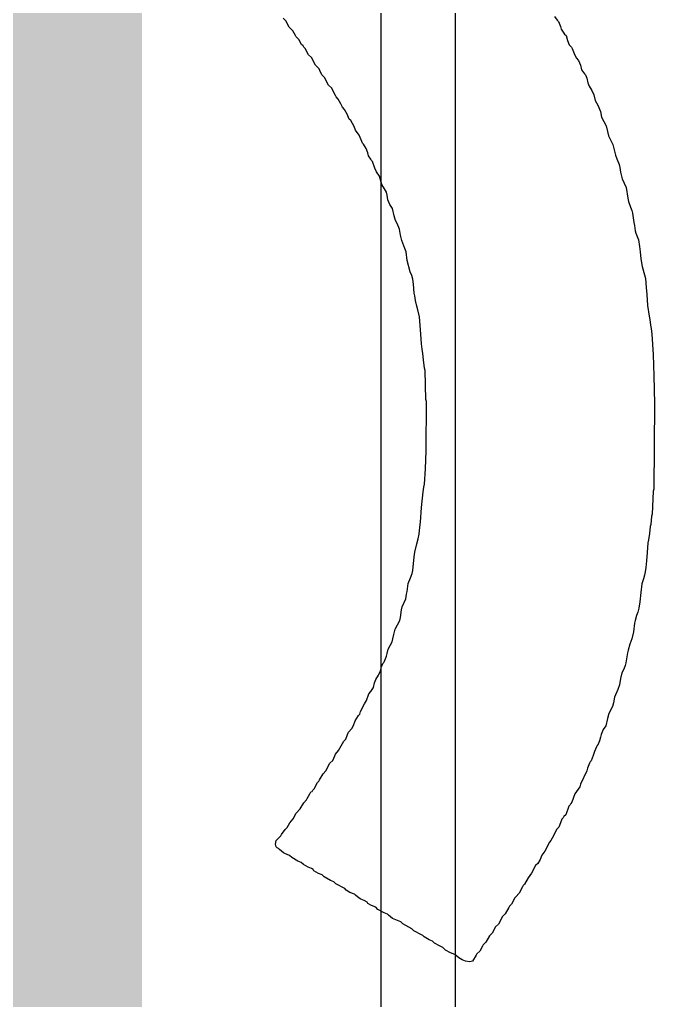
# Model space of a CAD drawing. Header units: inches. Extents: x 0 to 5379, y 0 to 5429.
# Drawn here: x 125.882 to 126.919, y 40.615 to 42.215 of the extents above; entities that cross this region are included whole.
import ezdxf

# ---------------------------------------------------------------- set-up
doc = ezdxf.new("R2010")
doc.units = ezdxf.units.IN
for name, color, linetype in [('SIG 01', 90, 'Continuous'), ('Top Layer', 1, 'Continuous'), ('Top Overlay', 2, 'Continuous')]:
    doc.layers.add(name, color=color, linetype=linetype)

msp = doc.modelspace()

# ---------------------------------------------------------------- linework, layer by layer
at = {"layer": 'SIG 01'}
msp.add_line((126.4727, 23.6436), (126.4727, 83.236), dxfattribs=at)
msp.add_lwpolyline([(125.9548, 23.6436, 0.254, 0.254, 0), (125.9548, 93.0421, 0.254, 0.254, 0)], format="xyseb", dxfattribs=at)
at = {"layer": 'Top Layer'}
msp.add_line((126.5936, 0.3885), (126.5936, 62.5556), dxfattribs=at)
at = {"layer": 'Top Overlay'}
for p, q in [((126.3168, 42.213), (126.3123, 42.2175)), ((126.3224, 42.2028), (126.3168, 42.213)), ((126.7557, 42.2203), (126.7596, 42.2141)), ((126.7596, 42.2141), (126.7619, 42.2119)), ((126.7619, 42.2119), (126.7653, 42.204)), ((126.3281, 42.1972), (126.3224, 42.2028)), ((126.3326, 42.1893), (126.3281, 42.1972)), ((126.3337, 42.1871), (126.3326, 42.1893)), ((126.7653, 42.204), (126.7664, 42.1995)), ((126.7664, 42.1995), (126.772, 42.1916)), ((126.772, 42.1916), (126.7743, 42.1893)), ((126.7743, 42.1893), (126.7765, 42.1814)), ((126.3382, 42.1826), (126.3337, 42.1871)), ((126.3427, 42.1747), (126.3382, 42.1826)), ((126.345, 42.1724), (126.3427, 42.1747)), ((126.7765, 42.1814), (126.7794, 42.1741)), ((126.7794, 42.1741), (126.7833, 42.1702)), ((126.3461, 42.1702), (126.345, 42.1724)), ((126.3483, 42.1679), (126.3461, 42.1702)), ((126.354, 42.1578), (126.3483, 42.1679)), ((126.3585, 42.1533), (126.354, 42.1578)), ((126.7833, 42.1702), (126.7844, 42.1679)), ((126.7844, 42.1679), (126.7878, 42.16)), ((126.7878, 42.16), (126.7906, 42.1527)), ((126.3652, 42.1409), (126.3585, 42.1533)), ((126.3709, 42.1352), (126.3652, 42.1409)), ((126.7906, 42.1527), (126.7946, 42.1487)), ((126.7946, 42.1487), (126.798, 42.1409)), ((126.798, 42.1409), (126.7996, 42.1335)), ((126.3714, 42.1347), (126.3709, 42.1352)), ((126.3726, 42.1324), (126.3714, 42.1347)), ((126.3754, 42.1251), (126.3726, 42.1324)), ((126.3799, 42.1206), (126.3754, 42.1251)), ((126.7996, 42.1335), (126.8042, 42.1268)), ((126.8042, 42.1268), (126.8058, 42.1251)), ((126.8058, 42.1251), (126.8081, 42.1195)), ((126.3867, 42.1082), (126.3799, 42.1206)), ((126.8081, 42.1195), (126.8098, 42.1121)), ((126.8098, 42.1121), (126.812, 42.1065)), ((126.3912, 42.1037), (126.3867, 42.1082)), ((126.3979, 42.0913), (126.3912, 42.1037)), ((126.812, 42.1065), (126.8165, 42.0997)), ((126.8165, 42.0997), (126.8194, 42.0924)), ((126.399, 42.089), (126.3979, 42.0913)), ((126.4024, 42.0856), (126.399, 42.089)), ((126.4069, 42.0778), (126.4024, 42.0856)), ((126.4092, 42.0721), (126.4069, 42.0778)), ((126.8194, 42.0924), (126.8216, 42.0834)), ((126.8216, 42.0834), (126.8261, 42.0755)), ((126.4126, 42.0687), (126.4092, 42.0721)), ((126.4171, 42.0609), (126.4126, 42.0687)), ((126.4205, 42.053), (126.4171, 42.0609)), ((126.8261, 42.0755), (126.8306, 42.0654)), ((126.8306, 42.0654), (126.8323, 42.0558)), ((126.4227, 42.0507), (126.4205, 42.053)), ((126.4283, 42.0406), (126.4227, 42.0507)), ((126.8323, 42.0558), (126.8396, 42.0417)), ((126.4306, 42.0349), (126.4283, 42.0406)), ((126.4368, 42.0265), (126.4306, 42.0349)), ((126.8396, 42.0417), (126.8419, 42.0327)), ((126.8419, 42.0327), (126.8436, 42.0254)), ((126.4396, 42.0192), (126.4368, 42.0265)), ((126.4419, 42.0135), (126.4396, 42.0192)), ((126.4436, 42.0118), (126.4419, 42.0135)), ((126.8436, 42.0254), (126.8509, 42.0113)), ((126.4481, 42.0051), (126.4436, 42.0118)), ((126.4509, 41.9978), (126.4481, 42.0051)), ((126.452, 41.9932), (126.4509, 41.9978)), ((126.8509, 42.0113), (126.8549, 41.9938)), ((126.4554, 41.9876), (126.452, 41.9932)), ((126.4565, 41.9854), (126.4554, 41.9876)), ((126.4582, 41.9837), (126.4565, 41.9854)), ((126.4622, 41.973), (126.4582, 41.9837)), ((126.8549, 41.9938), (126.8571, 41.9882)), ((126.8571, 41.9882), (126.8611, 41.9786)), ((126.465, 41.9668), (126.4622, 41.973)), ((126.4695, 41.96), (126.465, 41.9668)), ((126.8611, 41.9786), (126.8622, 41.9741)), ((126.8622, 41.9741), (126.8633, 41.9662)), ((126.8633, 41.9662), (126.8644, 41.9617)), ((126.4712, 41.9538), (126.4695, 41.96)), ((126.4734, 41.9459), (126.4712, 41.9538)), ((126.8644, 41.9617), (126.8661, 41.9555)), ((126.8661, 41.9555), (126.8723, 41.9414)), ((126.4779, 41.9392), (126.4734, 41.9459)), ((126.4813, 41.9335), (126.4779, 41.9392)), ((126.4824, 41.929), (126.4813, 41.9335)), ((126.8723, 41.9414), (126.8751, 41.9239)), ((126.4836, 41.9211), (126.4824, 41.929)), ((126.4864, 41.9138), (126.4836, 41.9211)), ((126.8751, 41.9239), (126.8763, 41.9183)), ((126.8763, 41.9183), (126.8796, 41.9093)), ((126.4909, 41.907), (126.4864, 41.9138)), ((126.4937, 41.8952), (126.4909, 41.907)), ((126.8796, 41.9093), (126.8819, 41.9037)), ((126.8819, 41.9037), (126.883, 41.8992)), ((126.496, 41.8873), (126.4937, 41.8952)), ((126.4988, 41.8823), (126.496, 41.8873)), ((126.883, 41.8992), (126.8847, 41.8839)), ((126.5022, 41.8732), (126.4988, 41.8823)), ((126.5038, 41.8637), (126.5022, 41.8732)), ((126.8847, 41.8839), (126.8858, 41.8794)), ((126.8858, 41.8794), (126.887, 41.8704)), ((126.887, 41.8704), (126.8881, 41.867)), ((126.5061, 41.8546), (126.5038, 41.8637)), ((126.5112, 41.8417), (126.5061, 41.8546)), ((126.8881, 41.867), (126.8926, 41.8558)), ((126.8926, 41.8558), (126.8943, 41.8451)), ((126.5134, 41.8361), (126.5112, 41.8417)), ((126.8943, 41.8451), (126.8954, 41.8361)), ((126.5151, 41.822), (126.5134, 41.8361)), ((126.5196, 41.8039), (126.5151, 41.822)), ((126.8954, 41.8361), (126.8966, 41.8248)), ((126.8966, 41.8248), (126.8988, 41.8124)), ((126.8988, 41.8124), (126.9022, 41.7989)), ((126.5224, 41.7977), (126.5196, 41.8039)), ((126.5241, 41.7915), (126.5224, 41.7977)), ((126.5253, 41.7837), (126.5241, 41.7915)), ((126.9022, 41.7989), (126.9039, 41.7927)), ((126.9039, 41.7927), (126.905, 41.778)), ((126.5264, 41.769), (126.5253, 41.7837)), ((126.905, 41.778), (126.9061, 41.7667)), ((126.5275, 41.7645), (126.5264, 41.769)), ((126.5286, 41.7566), (126.5275, 41.7645)), ((126.5309, 41.7476), (126.5286, 41.7566)), ((126.9061, 41.7667), (126.9073, 41.7487)), ((126.5326, 41.7414), (126.5309, 41.7476)), ((126.5348, 41.7301), (126.5326, 41.7414)), ((126.9073, 41.7487), (126.9101, 41.7313)), ((126.5371, 41.702), (126.5348, 41.7301)), ((126.9101, 41.7313), (126.9112, 41.7256)), ((126.9112, 41.7256), (126.9123, 41.7166)), ((126.9123, 41.7166), (126.9135, 41.711)), ((126.9135, 41.711), (126.9146, 41.702)), ((126.5382, 41.6862), (126.5371, 41.702)), ((126.9146, 41.702), (126.9163, 41.6687)), ((126.5393, 41.6772), (126.5382, 41.6862)), ((126.5405, 41.6704), (126.5393, 41.6772)), ((126.5416, 41.6603), (126.5405, 41.6704)), ((126.9163, 41.6687), (126.9174, 41.6338)), ((126.5433, 41.6462), (126.5416, 41.6603)), ((126.5444, 41.6428), (126.5433, 41.6462)), ((126.5455, 41.5955), (126.5444, 41.6428)), ((126.9174, 41.6338), (126.9185, 41.5887)), ((126.5467, 41.5921), (126.5455, 41.5955)), ((126.5461, 41.5115), (126.5467, 41.5921)), ((126.9185, 41.5887), (126.9174, 41.449)), ((126.545, 41.4822), (126.5461, 41.5115)), ((126.5433, 41.4569), (126.545, 41.4822)), ((126.541, 41.4445), (126.5422, 41.4524)), ((126.5422, 41.4524), (126.5433, 41.4569)), ((126.5382, 41.4191), (126.541, 41.4445)), ((126.9163, 41.4456), (126.9151, 41.4084)), ((126.9174, 41.449), (126.9163, 41.4456)), ((126.5365, 41.3949), (126.5382, 41.4191)), ((126.914, 41.405), (126.9129, 41.3915)), ((126.9151, 41.4084), (126.914, 41.405)), ((126.5354, 41.387), (126.5365, 41.3949)), ((126.9129, 41.3915), (126.9118, 41.3881)), ((126.5331, 41.3678), (126.5343, 41.3757)), ((126.5343, 41.3757), (126.5354, 41.387)), ((126.9106, 41.3769), (126.9089, 41.3662)), ((126.9118, 41.3881), (126.9106, 41.3769)), ((126.5275, 41.3464), (126.5309, 41.36)), ((126.5309, 41.36), (126.5331, 41.3678)), ((126.9078, 41.3616), (126.9067, 41.3459)), ((126.9089, 41.3662), (126.9078, 41.3616)), ((126.5264, 41.3385), (126.5275, 41.3464)), ((126.9067, 41.3459), (126.9056, 41.3323)), ((126.5241, 41.316), (126.5264, 41.3385)), ((126.9056, 41.3323), (126.9044, 41.3211)), ((126.5202, 41.3042), (126.523, 41.3115)), ((126.523, 41.3115), (126.5241, 41.316)), ((126.9022, 41.3087), (126.9005, 41.3025)), ((126.9033, 41.3143), (126.9022, 41.3087)), ((126.9044, 41.3211), (126.9033, 41.3143)), ((126.5151, 41.2822), (126.5168, 41.2952)), ((126.5168, 41.2952), (126.5202, 41.3042)), ((126.8982, 41.2946), (126.8966, 41.2805)), ((126.9005, 41.3025), (126.8982, 41.2946)), ((126.5129, 41.2698), (126.514, 41.2777)), ((126.514, 41.2777), (126.5151, 41.2822)), ((126.8966, 41.2805), (126.8949, 41.2653)), ((126.5067, 41.2568), (126.5129, 41.2698)), ((126.8949, 41.2653), (126.8932, 41.2546)), ((126.5038, 41.2394), (126.5055, 41.2523)), ((126.5055, 41.2523), (126.5067, 41.2568)), ((126.8915, 41.2484), (126.8892, 41.2428)), ((126.8932, 41.2546), (126.8915, 41.2484)), ((126.4954, 41.2208), (126.5027, 41.2349)), ((126.5027, 41.2349), (126.5038, 41.2394)), ((126.8858, 41.2304), (126.8842, 41.2163)), ((126.887, 41.2349), (126.8858, 41.2304)), ((126.8892, 41.2428), (126.887, 41.2349)), ((126.4931, 41.2118), (126.4954, 41.2208)), ((126.8842, 41.2163), (126.8819, 41.205)), ((126.4841, 41.1881), (126.4903, 41.1999)), ((126.4903, 41.1999), (126.4915, 41.2045)), ((126.4915, 41.2045), (126.4931, 41.2118)), ((126.8819, 41.205), (126.8785, 41.196)), ((126.4813, 41.1763), (126.4824, 41.1808)), ((126.4824, 41.1808), (126.4841, 41.1881)), ((126.8746, 41.1819), (126.8718, 41.1656)), ((126.8757, 41.1864), (126.8746, 41.1819)), ((126.8785, 41.196), (126.8757, 41.1864)), ((126.4729, 41.1588), (126.4751, 41.1644)), ((126.4751, 41.1644), (126.4768, 41.1661)), ((126.4768, 41.1661), (126.4779, 41.1684)), ((126.4779, 41.1684), (126.4813, 41.1763)), ((126.8718, 41.1656), (126.8706, 41.1611)), ((126.4683, 41.1453), (126.4712, 41.1526)), ((126.4712, 41.1526), (126.4729, 41.1588)), ((126.8656, 41.1492), (126.8633, 41.1402)), ((126.8684, 41.1554), (126.8656, 41.1492)), ((126.8706, 41.1611), (126.8684, 41.1554)), ((126.4599, 41.1256), (126.4616, 41.1329)), ((126.4616, 41.1329), (126.4638, 41.1385)), ((126.4638, 41.1385), (126.4683, 41.1453)), ((126.8633, 41.1402), (126.8616, 41.1295)), ((126.4526, 41.1149), (126.4554, 41.1188)), ((126.4554, 41.1188), (126.4599, 41.1256)), ((126.8588, 41.1222), (126.8532, 41.1098)), ((126.8616, 41.1295), (126.8588, 41.1222)), ((126.4452, 41.0985), (126.4486, 41.1042)), ((126.4486, 41.1042), (126.4526, 41.1149)), ((126.8515, 41.1002), (126.8504, 41.0946)), ((126.8532, 41.1098), (126.8515, 41.1002)), ((126.4374, 41.0816), (126.4385, 41.0861)), ((126.4385, 41.0861), (126.4452, 41.0985)), ((126.8504, 41.0946), (126.8442, 41.0827)), ((126.4272, 41.0636), (126.43, 41.0709)), ((126.43, 41.0709), (126.4357, 41.0799)), ((126.4357, 41.0799), (126.4374, 41.0816)), ((126.8419, 41.0749), (126.8391, 41.063)), ((126.8442, 41.0827), (126.8419, 41.0749)), ((126.4176, 41.0484), (126.4193, 41.0523)), ((126.4193, 41.0523), (126.4244, 41.0585)), ((126.4244, 41.0585), (126.4272, 41.0636)), ((126.8351, 41.0568), (126.8318, 41.0489)), ((126.8391, 41.063), (126.8351, 41.0568)), ((126.403, 41.0225), (126.4114, 41.0377)), ((126.4114, 41.0377), (126.4148, 41.0411)), ((126.4148, 41.0411), (126.4176, 41.0484)), ((126.8289, 41.0382), (126.8267, 41.0326)), ((126.8306, 41.0444), (126.8289, 41.0382)), ((126.8318, 41.0489), (126.8306, 41.0444)), ((126.3979, 41.0163), (126.403, 41.0225)), ((126.8205, 41.0208), (126.8188, 41.0146)), ((126.8239, 41.0287), (126.8205, 41.0208)), ((126.825, 41.0309), (126.8239, 41.0287)), ((126.8267, 41.0326), (126.825, 41.0309)), ((126.3889, 41.0016), (126.3934, 41.0061)), ((126.3934, 41.0061), (126.3968, 41.014)), ((126.3968, 41.014), (126.3979, 41.0163)), ((126.8154, 41.0056), (126.8137, 41.0039)), ((126.8188, 41.0146), (126.8154, 41.0056)), ((126.3776, 40.9847), (126.3821, 40.9892)), ((126.3821, 40.9892), (126.3889, 41.0016)), ((126.8081, 40.9892), (126.798, 40.9678)), ((126.8092, 40.9937), (126.8081, 40.9892)), ((126.8126, 41.0016), (126.8092, 40.9937)), ((126.8137, 41.0039), (126.8126, 41.0016)), ((126.3686, 40.9701), (126.3709, 40.9723)), ((126.3709, 40.9723), (126.372, 40.9746)), ((126.372, 40.9746), (126.3776, 40.9847)), ((126.3596, 40.9554), (126.3607, 40.9577)), ((126.3607, 40.9577), (126.363, 40.9599)), ((126.363, 40.9599), (126.3686, 40.9701)), ((126.7968, 40.9633), (126.7889, 40.952)), ((126.798, 40.9678), (126.7968, 40.9633)), ((126.3461, 40.9374), (126.3506, 40.9419)), ((126.3506, 40.9419), (126.3517, 40.9441)), ((126.3517, 40.9441), (126.3562, 40.952)), ((126.3562, 40.952), (126.3579, 40.9549)), ((126.3579, 40.9549), (126.3596, 40.9554)), ((126.7889, 40.952), (126.7839, 40.938)), ((126.3337, 40.9205), (126.3405, 40.9272)), ((126.3405, 40.9272), (126.3461, 40.9374)), ((126.7788, 40.9318), (126.7737, 40.9177)), ((126.781, 40.934), (126.7788, 40.9318)), ((126.7822, 40.9363), (126.781, 40.934)), ((126.7839, 40.938), (126.7822, 40.9363)), ((126.3235, 40.9047), (126.3286, 40.9109)), ((126.3286, 40.9109), (126.3337, 40.9205)), ((126.7675, 40.9103), (126.7653, 40.9047)), ((126.7698, 40.9126), (126.7675, 40.9103)), ((126.7709, 40.9149), (126.7698, 40.9126)), ((126.7737, 40.9177), (126.7709, 40.9149)), ((126.31, 40.8856), (126.3157, 40.8934)), ((126.3157, 40.8934), (126.319, 40.8968)), ((126.319, 40.8968), (126.3235, 40.9047)), ((126.7585, 40.8934), (126.754, 40.8833)), ((126.7625, 40.8974), (126.7585, 40.8934)), ((126.7653, 40.9047), (126.7625, 40.8974)), ((126.301, 40.8754), (126.3089, 40.8833)), ((126.3089, 40.8833), (126.31, 40.8856)), ((126.754, 40.8833), (126.7495, 40.8754)), ((126.2999, 40.8698), (126.301, 40.8754)), ((126.301, 40.8653), (126.2999, 40.8698)), ((126.3027, 40.8636), (126.301, 40.8653)), ((126.305, 40.8625), (126.3027, 40.8636)), ((126.3066, 40.8608), (126.305, 40.8625)), ((126.3128, 40.8557), (126.3066, 40.8608)), ((126.7472, 40.8732), (126.7394, 40.8585)), ((126.7495, 40.8754), (126.7472, 40.8732)), ((126.3151, 40.8546), (126.3128, 40.8557)), ((126.323, 40.8512), (126.3151, 40.8546)), ((126.3264, 40.8478), (126.323, 40.8512)), ((126.3365, 40.8422), (126.3264, 40.8478)), ((126.732, 40.8444), (126.7281, 40.8382)), ((126.7348, 40.8517), (126.732, 40.8444)), ((126.7394, 40.8585), (126.7348, 40.8517)), ((126.3421, 40.8399), (126.3365, 40.8422)), ((126.3455, 40.8365), (126.3421, 40.8399)), ((126.3534, 40.832), (126.3455, 40.8365)), ((126.359, 40.8298), (126.3534, 40.832)), ((126.3613, 40.8286), (126.359, 40.8298)), ((126.3624, 40.8264), (126.3613, 40.8286)), ((126.7247, 40.8348), (126.7179, 40.8224)), ((126.7281, 40.8382), (126.7247, 40.8348)), ((126.3703, 40.8219), (126.3624, 40.8264)), ((126.3759, 40.8196), (126.3703, 40.8219)), ((126.3793, 40.8163), (126.3759, 40.8196)), ((126.3895, 40.8106), (126.3793, 40.8163)), ((126.7123, 40.8146), (126.7067, 40.8044)), ((126.7179, 40.8224), (126.7123, 40.8146)), ((126.3951, 40.8084), (126.3895, 40.8106)), ((126.3985, 40.805), (126.3951, 40.8084)), ((126.4131, 40.7971), (126.3985, 40.805)), ((126.4154, 40.7948), (126.4131, 40.7971)), ((126.7033, 40.7999), (126.6977, 40.7898)), ((126.7044, 40.8022), (126.7033, 40.7999)), ((126.7067, 40.8044), (126.7044, 40.8022)), ((126.4216, 40.7909), (126.4154, 40.7948)), ((126.4289, 40.7881), (126.4216, 40.7909)), ((126.4306, 40.7864), (126.4289, 40.7881)), ((126.4368, 40.7813), (126.4306, 40.7864)), ((126.4391, 40.7802), (126.4368, 40.7813)), ((126.4447, 40.7779), (126.4391, 40.7802)), ((126.6909, 40.7819), (126.6853, 40.7717)), ((126.6926, 40.7836), (126.6909, 40.7819)), ((126.6977, 40.7898), (126.6926, 40.7836)), ((126.4498, 40.7751), (126.4447, 40.7779)), ((126.4509, 40.7729), (126.4498, 40.7751)), ((126.4565, 40.7695), (126.4509, 40.7729)), ((126.4638, 40.7667), (126.4565, 40.7695)), ((126.4672, 40.7633), (126.4638, 40.7667)), ((126.6808, 40.7661), (126.6751, 40.756)), ((126.6819, 40.7684), (126.6808, 40.7661)), ((126.6853, 40.7717), (126.6819, 40.7684)), ((126.4774, 40.7577), (126.4672, 40.7633)), ((126.483, 40.7554), (126.4774, 40.7577)), ((126.4847, 40.7537), (126.483, 40.7554)), ((126.4909, 40.7486), (126.4847, 40.7537)), ((126.4965, 40.7464), (126.4909, 40.7486)), ((126.6706, 40.7515), (126.6639, 40.7391)), ((126.6751, 40.756), (126.6706, 40.7515)), ((126.5044, 40.743), (126.4965, 40.7464)), ((126.5078, 40.7396), (126.5044, 40.743)), ((126.5224, 40.7317), (126.5078, 40.7396)), ((126.6594, 40.7346), (126.6537, 40.7244)), ((126.6639, 40.7391), (126.6594, 40.7346)), ((126.5258, 40.7284), (126.5224, 40.7317)), ((126.5382, 40.7216), (126.5258, 40.7284)), ((126.5405, 40.7205), (126.5382, 40.7216)), ((126.5427, 40.7182), (126.5405, 40.7205)), ((126.5506, 40.7137), (126.5427, 40.7182)), ((126.6492, 40.7199), (126.6436, 40.7098)), ((126.6537, 40.7244), (126.6492, 40.7199)), ((126.5562, 40.7115), (126.5506, 40.7137)), ((126.5596, 40.7081), (126.5562, 40.7115)), ((126.5675, 40.7036), (126.5596, 40.7081)), ((126.5731, 40.7013), (126.5675, 40.7036)), ((126.5777, 40.6968), (126.5731, 40.7013)), ((126.6379, 40.703), (126.6334, 40.6951)), ((126.6391, 40.7053), (126.6379, 40.703)), ((126.6436, 40.7098), (126.6391, 40.7053)), ((126.5855, 40.6923), (126.5777, 40.6968)), ((126.5929, 40.6895), (126.5855, 40.6923)), ((126.5991, 40.6844), (126.5929, 40.6895)), ((126.6047, 40.681), (126.5991, 40.6844)), ((126.6278, 40.6884), (126.6216, 40.6788)), ((126.6289, 40.6906), (126.6278, 40.6884)), ((126.6334, 40.6951), (126.6289, 40.6906)), ((126.6103, 40.6788), (126.6047, 40.681)), ((126.6171, 40.6777), (126.6103, 40.6788)), ((126.6216, 40.6788), (126.6171, 40.6777))]:
    msp.add_line(p, q, dxfattribs=at)

doc.saveas('drawing.dxf')
